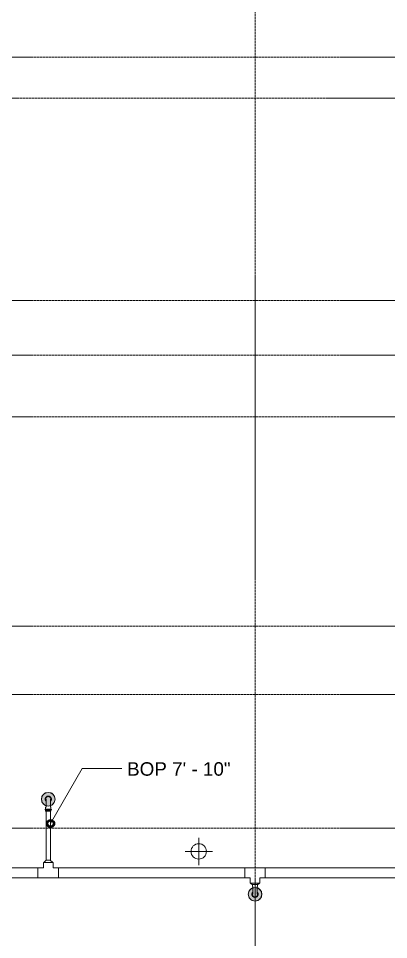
# Model space of a CAD drawing. Header units: inches. Extents: x -3679 to 241, y -496 to 1784.
# Drawn here: x -1753 to -1645.1, y 306.5 to 575.3 of the extents above; entities that cross this region are included whole.
import ezdxf

# ---------------------------------------------------------------- set-up
doc = ezdxf.new("R2010")
doc.units = ezdxf.units.IN
doc.header["$MEASUREMENT"] = 0
doc.linetypes.add('Grid Line', pattern=[0.875, 0.5, -0.125, 0.125, -0.125])
for name, color, linetype, lineweight in [('A-ANNO-NOTE', 250, 'Continuous', 9), ('G-ANNO-DIMS', 251, 'Continuous', 9), ('P-PIPE', 1, 'Continuous', 9), ('P-PIPE-CNTR', 1, 'Continuous', 9), ('S-GRID', 8, 'Continuous', 9)]:
    doc.layers.add(name, color=color, linetype=linetype, lineweight=lineweight)
doc.styles.add('Arial', font='arial.ttf', dxfattribs={"height": 3.934132})

# ---------------------------------------------------------------- blocks, each defined once
blk = doc.blocks.new('Victaulic-VicPress316-Elbow 90-45deg Style P568_P571 - Standard-V7-SECOND LEVEL')
at = {"layer": 'P-PIPE'}
for p, q in [((-932.77, 322.6), (-932.77, 322.18)), ((-931.23, 322.92), (-931.22, 322.92)), ((-931.23, 322.18), (-931.23, 322.6)), ((-932.66, 322.03), (-932.66, 321.14)), ((-931.34, 321.14), (-931.34, 322.03))]:
    blk.add_line(p, q, dxfattribs=at)
at = {"layer": 'P-PIPE', "flags": 128}
for points in [[(-932.77, 322.63), (-932.77, 322.63), (-932.78, 322.63), (-932.78, 322.63), (-932.79, 322.64), (-932.8, 322.64), (-932.8, 322.64), (-932.81, 322.64), (-932.81, 322.64), (-932.82, 322.64), (-932.82, 322.64), (-932.83, 322.65), (-932.83, 322.65), (-932.84, 322.65), (-932.84, 322.66), (-932.85, 322.66), (-932.85, 322.66), (-932.86, 322.67), (-932.86, 322.67), (-932.87, 322.67), (-932.87, 322.68), (-932.87, 322.68), (-932.88, 322.69), (-932.88, 322.69), (-932.89, 322.7), (-932.89, 322.7), (-932.89, 322.71), (-932.89, 322.71), (-932.9, 322.72), (-932.9, 322.72), (-932.9, 322.73)], [(-932.78, 322.92), (-932.78, 322.92), (-932.77, 322.92)], [(-932.76, 322.92), (-932.76, 322.92), (-932.77, 322.92), (-932.77, 322.92), (-932.77, 322.92)], [(-932.77, 322.92), (-932.77, 322.92), (-932.76, 322.92), (-932.76, 322.92)], [(-932.75, 322.63), (-932.76, 322.63), (-932.76, 322.63), (-932.76, 322.63), (-932.77, 322.63), (-932.77, 322.63), (-932.77, 322.63)], [(-932.77, 322.63), (-932.77, 322.63), (-932.76, 322.63), (-932.76, 322.63), (-932.76, 322.63), (-932.75, 322.63), (-932.74, 322.63), (-932.74, 322.63), (-932.73, 322.63), (-932.72, 322.63), (-932.71, 322.63), (-932.69, 322.63), (-932.68, 322.63), (-932.67, 322.63), (-932.65, 322.63), (-932.63, 322.63), (-932.61, 322.63), (-932.6, 322.63), (-932.58, 322.63), (-932.56, 322.63), (-932.53, 322.63), (-932.51, 322.63), (-932.49, 322.63), (-932.46, 322.63), (-932.44, 322.63), (-932.41, 322.63), (-932.39, 322.63), (-932.36, 322.63), (-932.33, 322.63), (-932.31, 322.63), (-932.28, 322.63), (-932.25, 322.63), (-932.22, 322.63), (-932.19, 322.63), (-932.16, 322.63), (-932.13, 322.63), (-932.1, 322.63), (-932.07, 322.63), (-932.04, 322.63), (-932.02, 322.63)], [(-931.97, 322.63), (-931.94, 322.63), (-931.91, 322.63), (-931.88, 322.63), (-931.85, 322.63), (-931.82, 322.63), (-931.79, 322.63), (-931.76, 322.63), (-931.73, 322.63), (-931.7, 322.63), (-931.67, 322.63), (-931.65, 322.63), (-931.62, 322.63), (-931.59, 322.63), (-931.57, 322.63), (-931.54, 322.63), (-931.52, 322.63), (-931.49, 322.63), (-931.47, 322.63), (-931.45, 322.63), (-931.43, 322.63), (-931.41, 322.63), (-931.39, 322.63), (-931.37, 322.63), (-931.36, 322.63), (-931.34, 322.63), (-931.32, 322.63), (-931.31, 322.63), (-931.3, 322.63), (-931.29, 322.63), (-931.28, 322.63), (-931.27, 322.63), (-931.26, 322.63), (-931.25, 322.63), (-931.24, 322.63), (-931.24, 322.63), (-931.24, 322.63), (-931.23, 322.63), (-931.23, 322.63), (-931.23, 322.63)], [(-931.23, 322.63), (-931.23, 322.63), (-931.24, 322.63), (-931.24, 322.63), (-931.24, 322.63), (-931.25, 322.63)], [(-931.24, 322.92), (-931.24, 322.92), (-931.23, 322.92), (-931.23, 322.92), (-931.23, 322.92)], [(-931.23, 322.92), (-931.23, 322.92), (-931.24, 322.92), (-931.24, 322.92), (-931.24, 322.92)], [(-931.1, 322.72), (-931.1, 322.72), (-931.1, 322.71), (-931.11, 322.71), (-931.11, 322.7), (-931.11, 322.7), (-931.12, 322.69), (-931.12, 322.69), (-931.12, 322.68), (-931.13, 322.68), (-931.13, 322.68), (-931.14, 322.67), (-931.14, 322.67), (-931.14, 322.66), (-931.15, 322.66), (-931.15, 322.66), (-931.16, 322.65), (-931.16, 322.65), (-931.17, 322.65), (-931.17, 322.65), (-931.18, 322.64), (-931.18, 322.64), (-931.19, 322.64), (-931.2, 322.64), (-931.2, 322.64), (-931.21, 322.64), (-931.21, 322.63), (-931.22, 322.63), (-931.22, 322.63), (-931.23, 322.63), (-931.23, 322.63)], [(-932.66, 320.37), (-932.68, 320.35), (-932.7, 320.32), (-932.73, 320.3), (-932.75, 320.27), (-932.77, 320.24), (-932.79, 320.2), (-932.8, 320.17), (-932.82, 320.14), (-932.84, 320.11), (-932.85, 320.07), (-932.86, 320.04), (-932.87, 320), (-932.88, 319.97), (-932.89, 319.93), (-932.9, 319.9), (-932.9, 319.86), (-932.91, 319.83), (-932.91, 319.79), (-932.91, 319.75), (-932.91, 319.72), (-932.91, 319.68), (-932.91, 319.64), (-932.9, 319.61), (-932.9, 319.57), (-932.89, 319.54), (-932.88, 319.5), (-932.87, 319.47), (-932.86, 319.43), (-932.84, 319.4), (-932.83, 319.36), (-932.81, 319.33), (-932.8, 319.3), (-932.78, 319.27), (-932.76, 319.24), (-932.74, 319.21), (-932.72, 319.18), (-932.69, 319.15), (-932.67, 319.12), (-932.64, 319.1), (-932.62, 319.07), (-932.59, 319.05), (-932.56, 319.02), (-932.53, 319), (-932.5, 318.98), (-932.47, 318.96), (-932.44, 318.94), (-932.41, 318.93), (-932.37, 318.91), (-932.34, 318.9), (-932.31, 318.88), (-932.27, 318.87), (-932.24, 318.86), (-932.2, 318.85), (-932.16, 318.85), (-932.13, 318.84), (-932.09, 318.84), (-932.06, 318.83), (-932.02, 318.83), (-932, 318.83)], [(-932.66, 321.96), (-932.67, 321.97), (-932.67, 321.98), (-932.68, 321.98), (-932.69, 321.99), (-932.7, 322), (-932.7, 322.01), (-932.71, 322.02), (-932.72, 322.03), (-932.72, 322.04), (-932.73, 322.04), (-932.73, 322.05), (-932.74, 322.06), (-932.74, 322.07), (-932.75, 322.08), (-932.75, 322.09), (-932.76, 322.1), (-932.76, 322.12), (-932.76, 322.13), (-932.76, 322.14), (-932.76, 322.15), (-932.77, 322.16), (-932.77, 322.17), (-932.77, 322.18), (-932.77, 322.18)], [(-932.66, 320.13), (-932.68, 320.1), (-932.69, 320.08), (-932.7, 320.05), (-932.71, 320.02), (-932.72, 319.99), (-932.73, 319.96), (-932.74, 319.93), (-932.75, 319.9), (-932.76, 319.87), (-932.76, 319.84), (-932.76, 319.81), (-932.77, 319.78), (-932.77, 319.75), (-932.77, 319.72), (-932.76, 319.69), (-932.76, 319.66), (-932.76, 319.63), (-932.75, 319.6), (-932.75, 319.57), (-932.74, 319.54), (-932.73, 319.51), (-932.72, 319.48), (-932.71, 319.45), (-932.7, 319.42), (-932.68, 319.4), (-932.67, 319.37), (-932.65, 319.34), (-932.64, 319.32), (-932.62, 319.29), (-932.6, 319.27), (-932.58, 319.24), (-932.56, 319.22), (-932.54, 319.2), (-932.52, 319.18), (-932.49, 319.16), (-932.47, 319.14), (-932.45, 319.12), (-932.42, 319.1), (-932.4, 319.09), (-932.37, 319.07), (-932.34, 319.06), (-932.31, 319.04), (-932.29, 319.03), (-932.26, 319.02), (-932.23, 319.01), (-932.2, 319), (-932.17, 319), (-932.14, 318.99), (-932.11, 318.98), (-932.08, 318.98), (-932.05, 318.98), (-932.02, 318.98), (-932, 318.98)], [(-932.66, 321.14), (-932.66, 321.08), (-932.66, 321.02), (-932.66, 320.97), (-932.66, 320.91), (-932.66, 320.86), (-932.66, 320.8), (-932.66, 320.75), (-932.66, 320.7), (-932.66, 320.65), (-932.66, 320.59), (-932.66, 320.54), (-932.66, 320.49), (-932.66, 320.44), (-932.66, 320.4), (-932.66, 320.35), (-932.66, 320.3), (-932.66, 320.26), (-932.66, 320.22), (-932.66, 320.18), (-932.66, 320.14), (-932.66, 320.1), (-932.66, 320.06), (-932.66, 320.03), (-932.66, 319.99), (-932.66, 319.96), (-932.66, 319.93), (-932.66, 319.91), (-932.66, 319.88), (-932.66, 319.86), (-932.66, 319.84), (-932.66, 319.82), (-932.66, 319.8), (-932.66, 319.79), (-932.66, 319.77), (-932.66, 319.76), (-932.66, 319.75), (-932.66, 319.75), (-932.66, 319.74), (-932.66, 319.74), (-932.66, 319.74)], [(-932, 318.83), (-931.96, 318.83), (-931.93, 318.83), (-931.89, 318.84), (-931.85, 318.84), (-931.82, 318.85), (-931.78, 318.86), (-931.75, 318.87), (-931.71, 318.88), (-931.68, 318.89), (-931.64, 318.9), (-931.61, 318.92), (-931.58, 318.93), (-931.55, 318.95), (-931.52, 318.97), (-931.49, 318.99), (-931.46, 319.01), (-931.43, 319.03), (-931.4, 319.06), (-931.37, 319.08), (-931.35, 319.11), (-931.32, 319.13), (-931.3, 319.16), (-931.27, 319.19), (-931.25, 319.22), (-931.23, 319.25), (-931.21, 319.28), (-931.2, 319.31), (-931.18, 319.35), (-931.16, 319.38), (-931.15, 319.41), (-931.14, 319.45), (-931.13, 319.48), (-931.12, 319.52), (-931.11, 319.55), (-931.1, 319.59), (-931.1, 319.62), (-931.09, 319.66), (-931.09, 319.7), (-931.09, 319.73), (-931.09, 319.77), (-931.09, 319.81), (-931.09, 319.84), (-931.1, 319.88), (-931.1, 319.91), (-931.11, 319.95), (-931.12, 319.99), (-931.13, 320.02), (-931.14, 320.05), (-931.16, 320.09), (-931.17, 320.12), (-931.19, 320.16), (-931.2, 320.19), (-931.22, 320.22), (-931.24, 320.25), (-931.26, 320.28), (-931.28, 320.31), (-931.31, 320.34), (-931.33, 320.36)], [(-932, 318.98), (-931.97, 318.98), (-931.94, 318.98), (-931.91, 318.98), (-931.88, 318.99), (-931.85, 318.99), (-931.82, 319), (-931.79, 319.01), (-931.76, 319.02), (-931.73, 319.03), (-931.7, 319.04), (-931.67, 319.05), (-931.65, 319.06), (-931.62, 319.08), (-931.59, 319.09), (-931.57, 319.11), (-931.54, 319.13), (-931.52, 319.15), (-931.49, 319.17), (-931.47, 319.19), (-931.45, 319.21), (-931.43, 319.23), (-931.41, 319.25), (-931.39, 319.28), (-931.37, 319.3), (-931.36, 319.33), (-931.34, 319.35), (-931.32, 319.38), (-931.31, 319.41), (-931.3, 319.44), (-931.29, 319.47), (-931.28, 319.49), (-931.27, 319.52), (-931.26, 319.55), (-931.25, 319.58), (-931.24, 319.61), (-931.24, 319.64), (-931.24, 319.67), (-931.23, 319.7), (-931.23, 319.73), (-931.23, 319.77), (-931.24, 319.8), (-931.24, 319.83), (-931.24, 319.86), (-931.25, 319.89), (-931.25, 319.92), (-931.26, 319.95), (-931.27, 319.98), (-931.28, 320.01), (-931.29, 320.03), (-931.3, 320.06), (-931.32, 320.09), (-931.33, 320.12), (-931.34, 320.14)], [(-931.23, 322.18), (-931.23, 322.17), (-931.23, 322.16), (-931.24, 322.15), (-931.24, 322.14), (-931.24, 322.13), (-931.24, 322.12), (-931.24, 322.11), (-931.25, 322.1), (-931.25, 322.09), (-931.26, 322.08), (-931.26, 322.07), (-931.26, 322.06), (-931.27, 322.05), (-931.28, 322.04), (-931.28, 322.03), (-931.29, 322.02), (-931.29, 322.01), (-931.3, 322), (-931.31, 321.99), (-931.32, 321.99), (-931.32, 321.98), (-931.33, 321.97), (-931.34, 321.97), (-931.34, 321.96)], [(-931.34, 319.74), (-931.34, 319.74), (-931.34, 319.75), (-931.34, 319.75), (-931.34, 319.76), (-931.34, 319.77), (-931.34, 319.78), (-931.34, 319.8), (-931.34, 319.81), (-931.34, 319.83), (-931.34, 319.85), (-931.34, 319.88), (-931.34, 319.9), (-931.34, 319.93), (-931.34, 319.96), (-931.34, 319.99), (-931.34, 320.02), (-931.34, 320.05), (-931.34, 320.09), (-931.34, 320.13), (-931.34, 320.17), (-931.34, 320.21), (-931.34, 320.25), (-931.34, 320.29), (-931.34, 320.34), (-931.34, 320.38), (-931.34, 320.43), (-931.34, 320.48), (-931.34, 320.53), (-931.34, 320.58), (-931.34, 320.63), (-931.34, 320.68), (-931.34, 320.74), (-931.34, 320.79), (-931.34, 320.84), (-931.34, 320.9), (-931.34, 320.95), (-931.34, 321.01), (-931.34, 321.07), (-931.34, 321.12), (-931.34, 321.14)]]:
    blk.add_lwpolyline(points, dxfattribs=at)
blk = doc.blocks.new('Victaulic-VicPress316-Elbow 90-45deg Style P568_P571 - Standard-V2-SECOND LEVEL')
at = {"layer": 'P-PIPE'}
for p, q in [((-3203.7, 731.1), (-3203.7, 730.2)), ((-3202.39, 730.21), (-3202.39, 731.1)), ((-3203.81, 730.05), (-3203.81, 729.6)), ((-3203.05, 729.6), (-3203.81, 729.6)), ((-3203.81, 729.31), (-3203.81, 728.97)), ((-3203.05, 729.31), (-3203.81, 729.31)), ((-3203.81, 728.97), (-3203.05, 728.97)), ((-3202.28, 729.6), (-3203.05, 729.6)), ((-3202.28, 729.31), (-3203.05, 729.31)), ((-3203.05, 728.97), (-3202.28, 728.97)), ((-3202.28, 729.6), (-3202.28, 730.05)), ((-3202.28, 728.97), (-3202.28, 729.31))]:
    blk.add_line(p, q, dxfattribs=at)
at = {"layer": 'P-PIPE', "flags": 128}
for points in [[(-3203.05, 733.4), (-3203.08, 733.4), (-3203.12, 733.4), (-3203.16, 733.4), (-3203.19, 733.39), (-3203.23, 733.38), (-3203.26, 733.38), (-3203.3, 733.37), (-3203.33, 733.36), (-3203.37, 733.34), (-3203.4, 733.33), (-3203.43, 733.32), (-3203.47, 733.3), (-3203.5, 733.28), (-3203.53, 733.26), (-3203.56, 733.24), (-3203.59, 733.22), (-3203.62, 733.2), (-3203.65, 733.18), (-3203.67, 733.15), (-3203.7, 733.13), (-3203.73, 733.1), (-3203.75, 733.07), (-3203.77, 733.04), (-3203.79, 733.01), (-3203.81, 732.98), (-3203.83, 732.95), (-3203.85, 732.92), (-3203.87, 732.89), (-3203.88, 732.85), (-3203.9, 732.82), (-3203.91, 732.79), (-3203.92, 732.75), (-3203.93, 732.72), (-3203.94, 732.68), (-3203.94, 732.65), (-3203.95, 732.61), (-3203.95, 732.57), (-3203.96, 732.54), (-3203.96, 732.5), (-3203.96, 732.46), (-3203.96, 732.43), (-3203.95, 732.39), (-3203.95, 732.35), (-3203.94, 732.32), (-3203.93, 732.28), (-3203.93, 732.25), (-3203.91, 732.21), (-3203.9, 732.18), (-3203.89, 732.14), (-3203.88, 732.11), (-3203.86, 732.08), (-3203.84, 732.05), (-3203.82, 732.01), (-3203.8, 731.98), (-3203.78, 731.95), (-3203.76, 731.92), (-3203.74, 731.9), (-3203.71, 731.87)], [(-3203.05, 733.26), (-3203.08, 733.26), (-3203.11, 733.25), (-3203.14, 733.25), (-3203.17, 733.25), (-3203.2, 733.24), (-3203.23, 733.23), (-3203.26, 733.23), (-3203.29, 733.22), (-3203.32, 733.21), (-3203.34, 733.2), (-3203.37, 733.18), (-3203.4, 733.17), (-3203.43, 733.16), (-3203.45, 733.14), (-3203.48, 733.12), (-3203.5, 733.1), (-3203.53, 733.09), (-3203.55, 733.07), (-3203.57, 733.05), (-3203.6, 733.02), (-3203.62, 733), (-3203.64, 732.98), (-3203.66, 732.95), (-3203.67, 732.93), (-3203.69, 732.9), (-3203.71, 732.88), (-3203.72, 732.85), (-3203.74, 732.82), (-3203.75, 732.8), (-3203.76, 732.77), (-3203.77, 732.74), (-3203.78, 732.71), (-3203.79, 732.68), (-3203.8, 732.65), (-3203.8, 732.62), (-3203.81, 732.59), (-3203.81, 732.56), (-3203.81, 732.53), (-3203.81, 732.5), (-3203.81, 732.47), (-3203.81, 732.44), (-3203.81, 732.41), (-3203.8, 732.38), (-3203.8, 732.35), (-3203.79, 732.32), (-3203.78, 732.29), (-3203.78, 732.26), (-3203.77, 732.23), (-3203.76, 732.2), (-3203.74, 732.17), (-3203.73, 732.14), (-3203.72, 732.12), (-3203.7, 732.1)], [(-3203.7, 732.49), (-3203.7, 732.49), (-3203.7, 732.49), (-3203.7, 732.48), (-3203.7, 732.47), (-3203.7, 732.46), (-3203.7, 732.45), (-3203.7, 732.44), (-3203.7, 732.42), (-3203.7, 732.4), (-3203.7, 732.38), (-3203.7, 732.36), (-3203.7, 732.33), (-3203.7, 732.31), (-3203.7, 732.28), (-3203.7, 732.25), (-3203.7, 732.21), (-3203.7, 732.18), (-3203.7, 732.14), (-3203.7, 732.11), (-3203.7, 732.07), (-3203.7, 732.03), (-3203.7, 731.98), (-3203.7, 731.94), (-3203.7, 731.9), (-3203.7, 731.85), (-3203.7, 731.8), (-3203.7, 731.75), (-3203.7, 731.7), (-3203.7, 731.65), (-3203.7, 731.6), (-3203.7, 731.55), (-3203.7, 731.5), (-3203.7, 731.44), (-3203.7, 731.39), (-3203.7, 731.33), (-3203.7, 731.28), (-3203.7, 731.22), (-3203.7, 731.17), (-3203.7, 731.11), (-3203.7, 731.1)], [(-3202.39, 731.86), (-3202.37, 731.88), (-3202.34, 731.91), (-3202.32, 731.94), (-3202.3, 731.97), (-3202.28, 732), (-3202.26, 732.03), (-3202.24, 732.06), (-3202.23, 732.09), (-3202.21, 732.13), (-3202.2, 732.16), (-3202.18, 732.19), (-3202.17, 732.23), (-3202.16, 732.26), (-3202.15, 732.3), (-3202.15, 732.33), (-3202.14, 732.37), (-3202.14, 732.41), (-3202.14, 732.44), (-3202.13, 732.48), (-3202.13, 732.52), (-3202.14, 732.55), (-3202.14, 732.59), (-3202.14, 732.63), (-3202.15, 732.66), (-3202.16, 732.7), (-3202.17, 732.73), (-3202.18, 732.77), (-3202.19, 732.8), (-3202.2, 732.84), (-3202.22, 732.87), (-3202.23, 732.9), (-3202.25, 732.93), (-3202.27, 732.97), (-3202.29, 733), (-3202.31, 733.03), (-3202.33, 733.06), (-3202.35, 733.08), (-3202.38, 733.11), (-3202.4, 733.14), (-3202.43, 733.16), (-3202.46, 733.19), (-3202.49, 733.21), (-3202.51, 733.23), (-3202.55, 733.25), (-3202.58, 733.27), (-3202.61, 733.29), (-3202.64, 733.31), (-3202.67, 733.32), (-3202.71, 733.34), (-3202.74, 733.35), (-3202.78, 733.36), (-3202.81, 733.37), (-3202.85, 733.38), (-3202.88, 733.39), (-3202.92, 733.39), (-3202.95, 733.4), (-3202.99, 733.4), (-3203.03, 733.4), (-3203.05, 733.4)], [(-3202.39, 732.1), (-3202.37, 732.13), (-3202.36, 732.16), (-3202.34, 732.18), (-3202.33, 732.21), (-3202.32, 732.24), (-3202.31, 732.27), (-3202.3, 732.3), (-3202.3, 732.33), (-3202.29, 732.36), (-3202.29, 732.39), (-3202.28, 732.42), (-3202.28, 732.45), (-3202.28, 732.48), (-3202.28, 732.51), (-3202.28, 732.54), (-3202.28, 732.57), (-3202.29, 732.6), (-3202.29, 732.63), (-3202.3, 732.66), (-3202.31, 732.69), (-3202.32, 732.72), (-3202.33, 732.75), (-3202.34, 732.78), (-3202.35, 732.81), (-3202.36, 732.84), (-3202.38, 732.86), (-3202.39, 732.89), (-3202.41, 732.92), (-3202.43, 732.94), (-3202.44, 732.97), (-3202.46, 732.99), (-3202.48, 733.01), (-3202.51, 733.03), (-3202.53, 733.06), (-3202.55, 733.08), (-3202.58, 733.09), (-3202.6, 733.11), (-3202.62, 733.13), (-3202.65, 733.15), (-3202.68, 733.16), (-3202.7, 733.18), (-3202.73, 733.19), (-3202.76, 733.2), (-3202.79, 733.21), (-3202.82, 733.22), (-3202.85, 733.23), (-3202.88, 733.24), (-3202.91, 733.24), (-3202.94, 733.25), (-3202.97, 733.25), (-3203, 733.26), (-3203.03, 733.26), (-3203.05, 733.26)], [(-3202.39, 731.1), (-3202.39, 731.15), (-3202.39, 731.21), (-3202.39, 731.26), (-3202.39, 731.32), (-3202.39, 731.37), (-3202.39, 731.43), (-3202.39, 731.48), (-3202.39, 731.54), (-3202.39, 731.59), (-3202.39, 731.64), (-3202.39, 731.69), (-3202.39, 731.74), (-3202.39, 731.79), (-3202.39, 731.84), (-3202.39, 731.88), (-3202.39, 731.93), (-3202.39, 731.97), (-3202.39, 732.02), (-3202.39, 732.06), (-3202.39, 732.1), (-3202.39, 732.13), (-3202.39, 732.17), (-3202.39, 732.21), (-3202.39, 732.24), (-3202.39, 732.27), (-3202.39, 732.3), (-3202.39, 732.33), (-3202.39, 732.35), (-3202.39, 732.37), (-3202.39, 732.4), (-3202.39, 732.41), (-3202.39, 732.43), (-3202.39, 732.45), (-3202.39, 732.46), (-3202.39, 732.47), (-3202.39, 732.48), (-3202.39, 732.48), (-3202.39, 732.49), (-3202.39, 732.49), (-3202.39, 732.49)], [(-3203.81, 729.31), (-3203.82, 729.31), (-3203.82, 729.31), (-3203.83, 729.31), (-3203.84, 729.31), (-3203.84, 729.31), (-3203.85, 729.31), (-3203.85, 729.31), (-3203.86, 729.32), (-3203.86, 729.32), (-3203.87, 729.32), (-3203.87, 729.32), (-3203.88, 729.32), (-3203.88, 729.33), (-3203.89, 729.33), (-3203.89, 729.33), (-3203.9, 729.34), (-3203.9, 729.34), (-3203.91, 729.34), (-3203.91, 729.35), (-3203.92, 729.35), (-3203.92, 729.36), (-3203.92, 729.36), (-3203.93, 729.37), (-3203.93, 729.37), (-3203.93, 729.38), (-3203.94, 729.38), (-3203.94, 729.39), (-3203.94, 729.39), (-3203.95, 729.4), (-3203.95, 729.4), (-3203.95, 729.41), (-3203.95, 729.41), (-3203.95, 729.42), (-3203.95, 729.42), (-3203.96, 729.43), (-3203.96, 729.44), (-3203.96, 729.44), (-3203.96, 729.45), (-3203.96, 729.45), (-3203.96, 729.46), (-3203.96, 729.46), (-3203.96, 729.47), (-3203.96, 729.48), (-3203.96, 729.48), (-3203.95, 729.49), (-3203.95, 729.49), (-3203.95, 729.5), (-3203.95, 729.5), (-3203.95, 729.51), (-3203.94, 729.51), (-3203.94, 729.52), (-3203.94, 729.52), (-3203.94, 729.53), (-3203.93, 729.53), (-3203.93, 729.54), (-3203.93, 729.54), (-3203.92, 729.55), (-3203.92, 729.55), (-3203.92, 729.56), (-3203.91, 729.56), (-3203.91, 729.57), (-3203.9, 729.57), (-3203.9, 729.57), (-3203.89, 729.58), (-3203.89, 729.58), (-3203.88, 729.58), (-3203.88, 729.58), (-3203.87, 729.59), (-3203.87, 729.59), (-3203.86, 729.59), (-3203.86, 729.59), (-3203.85, 729.59), (-3203.84, 729.6), (-3203.84, 729.6), (-3203.83, 729.6), (-3203.83, 729.6), (-3203.82, 729.6), (-3203.82, 729.6), (-3203.81, 729.6)], [(-3203.81, 730.05), (-3203.81, 730.06), (-3203.81, 730.07), (-3203.81, 730.08), (-3203.81, 730.09), (-3203.81, 730.11), (-3203.8, 730.12), (-3203.8, 730.13), (-3203.8, 730.14), (-3203.8, 730.15), (-3203.79, 730.16), (-3203.79, 730.17), (-3203.78, 730.18), (-3203.78, 730.19), (-3203.77, 730.2), (-3203.76, 730.2), (-3203.76, 730.21), (-3203.75, 730.22), (-3203.74, 730.23), (-3203.74, 730.24), (-3203.73, 730.25), (-3203.72, 730.25), (-3203.71, 730.26), (-3203.71, 730.27), (-3203.7, 730.27)], [(-3203.05, 729.6), (-3203.08, 729.6), (-3203.11, 729.6), (-3203.14, 729.6), (-3203.17, 729.6), (-3203.2, 729.6), (-3203.23, 729.6), (-3203.26, 729.6), (-3203.29, 729.6), (-3203.32, 729.6), (-3203.34, 729.6), (-3203.37, 729.6), (-3203.4, 729.6), (-3203.43, 729.6), (-3203.45, 729.6), (-3203.48, 729.6), (-3203.5, 729.6), (-3203.53, 729.6), (-3203.55, 729.6), (-3203.57, 729.6), (-3203.6, 729.6), (-3203.62, 729.6), (-3203.64, 729.6), (-3203.66, 729.6), (-3203.67, 729.6), (-3203.69, 729.6), (-3203.71, 729.6), (-3203.72, 729.6), (-3203.74, 729.6), (-3203.75, 729.6), (-3203.76, 729.6), (-3203.77, 729.6), (-3203.78, 729.6), (-3203.79, 729.6), (-3203.8, 729.6), (-3203.8, 729.6), (-3203.81, 729.6), (-3203.81, 729.6), (-3203.81, 729.6), (-3203.81, 729.6), (-3203.81, 729.6)], [(-3203.81, 729.6), (-3203.81, 729.6), (-3203.81, 729.6), (-3203.81, 729.6), (-3203.8, 729.6), (-3203.8, 729.6), (-3203.79, 729.6), (-3203.78, 729.6), (-3203.77, 729.6)], [(-3203.77, 729.31), (-3203.78, 729.31), (-3203.79, 729.31), (-3203.8, 729.31), (-3203.8, 729.31), (-3203.81, 729.31), (-3203.81, 729.31), (-3203.81, 729.31), (-3203.81, 729.31), (-3203.81, 729.31)], [(-3203.81, 729.31), (-3203.81, 729.31), (-3203.81, 729.31), (-3203.81, 729.31), (-3203.8, 729.31), (-3203.8, 729.31), (-3203.79, 729.31), (-3203.78, 729.31), (-3203.77, 729.31), (-3203.76, 729.31), (-3203.75, 729.31), (-3203.74, 729.31), (-3203.73, 729.31), (-3203.71, 729.31), (-3203.7, 729.31), (-3203.68, 729.31), (-3203.66, 729.31), (-3203.64, 729.31), (-3203.62, 729.31), (-3203.6, 729.31), (-3203.58, 729.31), (-3203.56, 729.31), (-3203.53, 729.31), (-3203.51, 729.31), (-3203.49, 729.31), (-3203.46, 729.31), (-3203.43, 729.31), (-3203.41, 729.31), (-3203.38, 729.31), (-3203.35, 729.31), (-3203.32, 729.31), (-3203.29, 729.31), (-3203.27, 729.31), (-3203.24, 729.31), (-3203.21, 729.31), (-3203.18, 729.31), (-3203.15, 729.31), (-3203.12, 729.31), (-3203.08, 729.31), (-3203.05, 729.31), (-3203.05, 729.31)], [(-3202.28, 729.6), (-3202.28, 729.6), (-3202.28, 729.6), (-3202.29, 729.6), (-3202.29, 729.6), (-3202.29, 729.6), (-3202.3, 729.6), (-3202.31, 729.6), (-3202.32, 729.6), (-3202.33, 729.6), (-3202.34, 729.6), (-3202.35, 729.6), (-3202.37, 729.6), (-3202.38, 729.6), (-3202.4, 729.6), (-3202.41, 729.6), (-3202.43, 729.6), (-3202.45, 729.6), (-3202.47, 729.6), (-3202.49, 729.6), (-3202.51, 729.6), (-3202.53, 729.6), (-3202.56, 729.6), (-3202.58, 729.6), (-3202.61, 729.6), (-3202.63, 729.6), (-3202.66, 729.6), (-3202.68, 729.6), (-3202.71, 729.6), (-3202.74, 729.6), (-3202.77, 729.6), (-3202.8, 729.6), (-3202.83, 729.6), (-3202.86, 729.6), (-3202.89, 729.6), (-3202.92, 729.6), (-3202.95, 729.6), (-3202.98, 729.6), (-3203.01, 729.6), (-3203.04, 729.6), (-3203.05, 729.6)], [(-3203.05, 729.31), (-3203.02, 729.31), (-3202.98, 729.31), (-3202.95, 729.31), (-3202.92, 729.31), (-3202.89, 729.31), (-3202.86, 729.31), (-3202.83, 729.31), (-3202.8, 729.31), (-3202.78, 729.31), (-3202.75, 729.31), (-3202.72, 729.31), (-3202.69, 729.31), (-3202.67, 729.31), (-3202.64, 729.31), (-3202.61, 729.31), (-3202.59, 729.31), (-3202.56, 729.31), (-3202.54, 729.31), (-3202.52, 729.31), (-3202.5, 729.31), (-3202.48, 729.31), (-3202.46, 729.31), (-3202.44, 729.31), (-3202.42, 729.31), (-3202.4, 729.31), (-3202.39, 729.31), (-3202.37, 729.31), (-3202.36, 729.31), (-3202.34, 729.31), (-3202.33, 729.31), (-3202.32, 729.31), (-3202.31, 729.31), (-3202.3, 729.31), (-3202.3, 729.31), (-3202.29, 729.31), (-3202.29, 729.31), (-3202.28, 729.31), (-3202.28, 729.31), (-3202.28, 729.31), (-3202.28, 729.31)], [(-3202.39, 730.27), (-3202.38, 730.26), (-3202.37, 730.26), (-3202.36, 730.25), (-3202.36, 730.24), (-3202.35, 730.23), (-3202.34, 730.22), (-3202.33, 730.22), (-3202.33, 730.21), (-3202.32, 730.2), (-3202.32, 730.19), (-3202.31, 730.18), (-3202.31, 730.17), (-3202.3, 730.16), (-3202.3, 730.15), (-3202.29, 730.14), (-3202.29, 730.13), (-3202.29, 730.12), (-3202.29, 730.11), (-3202.28, 730.1), (-3202.28, 730.09), (-3202.28, 730.07), (-3202.28, 730.06), (-3202.28, 730.05), (-3202.28, 730.05)], [(-3202.32, 729.6), (-3202.31, 729.6), (-3202.3, 729.6), (-3202.3, 729.6), (-3202.29, 729.6), (-3202.29, 729.6), (-3202.28, 729.6), (-3202.28, 729.6), (-3202.28, 729.6), (-3202.28, 729.6)], [(-3202.28, 729.31), (-3202.28, 729.31), (-3202.28, 729.31), (-3202.29, 729.31), (-3202.29, 729.31), (-3202.29, 729.31), (-3202.3, 729.31), (-3202.31, 729.31), (-3202.32, 729.31)], [(-3202.28, 729.6), (-3202.27, 729.6), (-3202.27, 729.6), (-3202.26, 729.6), (-3202.26, 729.6), (-3202.25, 729.6), (-3202.24, 729.6), (-3202.24, 729.59), (-3202.23, 729.59), (-3202.23, 729.59), (-3202.22, 729.59), (-3202.22, 729.59), (-3202.21, 729.58), (-3202.21, 729.58), (-3202.2, 729.58), (-3202.2, 729.57), (-3202.19, 729.57), (-3202.19, 729.57), (-3202.18, 729.56), (-3202.18, 729.56), (-3202.18, 729.56), (-3202.17, 729.55), (-3202.17, 729.55), (-3202.16, 729.54), (-3202.16, 729.54), (-3202.16, 729.53), (-3202.15, 729.53), (-3202.15, 729.52), (-3202.15, 729.52), (-3202.15, 729.51), (-3202.14, 729.51), (-3202.14, 729.5), (-3202.14, 729.5), (-3202.14, 729.49), (-3202.14, 729.48), (-3202.14, 729.48), (-3202.14, 729.47), (-3202.13, 729.47), (-3202.13, 729.46), (-3202.13, 729.46), (-3202.13, 729.45), (-3202.13, 729.44), (-3202.13, 729.44), (-3202.14, 729.43), (-3202.14, 729.43), (-3202.14, 729.42), (-3202.14, 729.42), (-3202.14, 729.41), (-3202.14, 729.4), (-3202.14, 729.4), (-3202.15, 729.39), (-3202.15, 729.39), (-3202.15, 729.38), (-3202.16, 729.38), (-3202.16, 729.37), (-3202.16, 729.37), (-3202.17, 729.36), (-3202.17, 729.36), (-3202.17, 729.35), (-3202.18, 729.35), (-3202.18, 729.35), (-3202.19, 729.34), (-3202.19, 729.34), (-3202.19, 729.34), (-3202.2, 729.33), (-3202.2, 729.33), (-3202.21, 729.33), (-3202.21, 729.32), (-3202.22, 729.32), (-3202.23, 729.32), (-3202.23, 729.32), (-3202.24, 729.32), (-3202.24, 729.31), (-3202.25, 729.31), (-3202.25, 729.31), (-3202.26, 729.31), (-3202.26, 729.31), (-3202.27, 729.31), (-3202.28, 729.31), (-3202.28, 729.31)]]:
    blk.add_lwpolyline(points, dxfattribs=at)

msp = doc.modelspace()

# ---------------------------------------------------------------- hatches: boundary and pattern name
at = {"layer": 'A-ANNO-NOTE'}
for points in [[(-1744.29, 345.48), (-1743.29, 345.74), (-1742.55, 346.48), (-1742.29, 347.48), (-1742.55, 348.48), (-1743.29, 349.21), (-1744.29, 349.48), (-1745.29, 349.21), (-1746.02, 348.48), (-1746.29, 347.48), (-1746.02, 346.48), (-1745.29, 345.74)], [(-1684, 317.74), (-1683, 318.01), (-1682.27, 318.74), (-1682, 319.74), (-1682.27, 320.74), (-1683, 321.47), (-1684.01, 321.74), (-1685, 321.47), (-1685.73, 320.74), (-1686, 319.74), (-1685.73, 318.74), (-1685, 318.01)]]:
    msp.add_hatch(color=256, dxfattribs=at).paths.add_polyline_path(points, flags=0)
h = msp.add_hatch(color=256, dxfattribs=at)
edge = h.paths.add_edge_path(flags=0)
edge.add_arc((-1744.29, 347.48), 2, 0, 360)
h = msp.add_hatch(color=256, dxfattribs=at)
edge = h.paths.add_edge_path(flags=0)
edge.add_arc((-1684, 319.74), 2, 0, 360)

# ---------------------------------------------------------------- linework, layer by layer
for p, q in [((-1744.29, 349.48), (-1745.29, 349.21)), ((-1743.29, 349.21), (-1744.29, 349.48)), ((-1746.02, 348.48), (-1746.29, 347.48)), ((-1746.29, 347.48), (-1746.02, 346.48)), ((-1745.29, 349.21), (-1746.02, 348.48)), ((-1742.55, 348.48), (-1743.29, 349.21)), ((-1742.29, 347.48), (-1742.55, 348.48)), ((-1742.55, 346.48), (-1742.29, 347.48)), ((-1746.02, 346.48), (-1745.29, 345.74)), ((-1745.29, 345.74), (-1744.29, 345.48)), ((-1744.29, 345.48), (-1743.29, 345.74)), ((-1743.29, 345.74), (-1742.55, 346.48)), ((-1685.73, 320.74), (-1686, 319.74)), ((-1685, 321.47), (-1685.73, 320.74)), ((-1684.01, 321.74), (-1685, 321.47)), ((-1683, 321.47), (-1684.01, 321.74)), ((-1682.27, 320.74), (-1683, 321.47)), ((-1682, 319.74), (-1682.27, 320.74)), ((-1686, 319.74), (-1685.73, 318.74)), ((-1685.73, 318.74), (-1685, 318.01)), ((-1685, 318.01), (-1684, 317.74)), ((-1684, 317.74), (-1683, 318.01)), ((-1683, 318.01), (-1682.27, 318.74)), ((-1682.27, 318.74), (-1682, 319.74))]:
    msp.add_line(p, q, dxfattribs=at)
for centre in [(-1744.29, 347.48), (-1684, 319.74)]:
    msp.add_circle(centre, 2, dxfattribs=at)
at = {"layer": 'G-ANNO-DIMS'}
for p, q in [((-1743.63, 340.37), (-1734.37, 356.4)), ((-1734.37, 356.4), (-1722.81, 356.4))]:
    msp.add_line(p, q, dxfattribs=at)
at = {"layer": 'G-ANNO-DIMS', "lineweight": 50}
msp.add_circle((-1743.63, 340.37), 1, dxfattribs=at)
at = {"layer": 'P-PIPE'}
for p, q in [((-1744.94, 343.96), (-1744.94, 329.65)), ((-1743.63, 329.65), (-1743.63, 343.96)), ((-1745.72, 328.99), (-1745.72, 327.44)), ((-1745.72, 328.99), (-1742.85, 328.99)), ((-1744.85, 329.65), (-1745.6, 328.99)), ((-1743.63, 329.65), (-1744.94, 329.65)), ((-1742.97, 328.99), (-1743.72, 329.65)), ((-1742.85, 327.44), (-1742.85, 328.99)), ((-1747.28, 327.44), (-1815.43, 327.44)), ((-1745.72, 327.44), (-1747.28, 327.44)), ((-1747.28, 327.44), (-1747.28, 326.72)), ((-1747.28, 327.25), (-1747.28, 327.39)), ((-1747.28, 327.02), (-1747.28, 327.24)), ((-1747.28, 326.72), (-1747.28, 327.02)), ((-1747.28, 326.37), (-1747.28, 326.72)), ((-1747.28, 326.72), (-1747.28, 324.56)), ((-1747.28, 325.63), (-1747.28, 326.37)), ((-1747.28, 325.28), (-1747.28, 325.63)), ((-1747.28, 324.98), (-1747.28, 325.28)), ((-1741.29, 327.44), (-1742.85, 327.44)), ((-1686.99, 327.44), (-1741.29, 327.44)), ((-1741.29, 326.72), (-1741.29, 327.44)), ((-1741.29, 327.39), (-1741.29, 327.25)), ((-1741.29, 327.24), (-1741.29, 327.02)), ((-1741.29, 327.02), (-1741.29, 326.72)), ((-1741.29, 324.56), (-1741.29, 326.72)), ((-1741.29, 326.72), (-1741.29, 326.37)), ((-1741.29, 326.37), (-1741.29, 325.63)), ((-1741.29, 325.63), (-1741.29, 325.28)), ((-1741.29, 325.28), (-1741.29, 324.98)), ((-1681.01, 327.44), (-1686.99, 327.44)), ((-1686.99, 327.44), (-1686.99, 325.28)), ((-1686.99, 327.25), (-1686.99, 327.39)), ((-1686.99, 327.02), (-1686.99, 327.24)), ((-1686.99, 326.72), (-1686.99, 327.02)), ((-1686.99, 326.37), (-1686.99, 326.72)), ((-1686.99, 325.63), (-1686.99, 326.37)), ((-1686.99, 325.28), (-1686.99, 325.63)), ((-1686.99, 324.98), (-1686.99, 325.28)), ((-1686.99, 325.28), (-1686.99, 324.56)), ((-1542.99, 327.44), (-1681.01, 327.44)), ((-1681.01, 325.28), (-1681.01, 327.44)), ((-1681.01, 327.39), (-1681.01, 327.25)), ((-1681.01, 327.24), (-1681.01, 327.02)), ((-1681.01, 327.02), (-1681.01, 326.72)), ((-1681.01, 326.72), (-1681.01, 326.37)), ((-1681.01, 326.37), (-1681.01, 325.63)), ((-1681.01, 325.63), (-1681.01, 325.28)), ((-1681.01, 324.56), (-1681.01, 325.28)), ((-1681.01, 325.28), (-1681.01, 324.98)), ((-1815.43, 324.56), (-1747.28, 324.56)), ((-1747.28, 324.76), (-1747.28, 324.98)), ((-1747.28, 324.61), (-1747.28, 324.75)), ((-1747.28, 324.56), (-1741.29, 324.56)), ((-1741.29, 324.98), (-1741.29, 324.76)), ((-1741.29, 324.75), (-1741.29, 324.61)), ((-1741.29, 324.56), (-1686.99, 324.56)), ((-1686.99, 324.76), (-1686.99, 324.98)), ((-1686.99, 324.61), (-1686.99, 324.75)), ((-1686.99, 324.56), (-1685.44, 324.56)), ((-1685.44, 324.56), (-1685.44, 323.01)), ((-1682.56, 323.01), (-1685.44, 323.01)), ((-1685.31, 323.01), (-1684.65, 322.43)), ((-1683.35, 322.43), (-1682.69, 323.01)), ((-1682.56, 324.56), (-1681.01, 324.56)), ((-1682.56, 323.01), (-1682.56, 324.56)), ((-1681.01, 324.98), (-1681.01, 324.76)), ((-1681.01, 324.75), (-1681.01, 324.61)), ((-1681.01, 324.56), (-1542.99, 324.56))]:
    msp.add_line(p, q, dxfattribs=at)
for start, end in [(0, 180), (180, 0)]:
    msp.add_arc((-1700.41, 332.24), 2.25, start, end, dxfattribs=at)
at = {"layer": 'P-PIPE-CNTR'}
for p, q in [((-1745.29, 347.48), (-1745.02, 347.48)), ((-1744.29, 348.21), (-1744.29, 348.48)), ((-1743.55, 347.48), (-1743.29, 347.48)), ((-1700.41, 328.24), (-1700.41, 336.24)), ((-1704.41, 332.24), (-1696.41, 332.24)), ((-1685, 319.74), (-1684.74, 319.74)), ((-1684, 318.74), (-1684, 319.01)), ((-1683.26, 319.74), (-1683, 319.74))]:
    msp.add_line(p, q, dxfattribs=at)
at = {"layer": 'S-GRID', "linetype": 'Grid Line'}
for p, q in [((-1684, 1771.74), (-1684, -484.26)), ((-3666.39, 564), (228, 564)), ((228, 552), (-3666.39, 552)), ((-3666.39, 493), (228, 493)), ((-3666.39, 477), (228, 477)), ((-3666.39, 459), (228, 459)), ((-3666.39, 398), (228, 398)), ((-3666.39, 378), (228, 378)), ((-3666.39, 339), (226, 339))]:
    msp.add_line(p, q, dxfattribs=at)

# ---------------------------------------------------------------- block references
at = {"layer": 'P-PIPE'}
for name, p in [('Victaulic-VicPress316-Elbow 90-45deg Style P568_P571 - Standard-V2-SECOND LEVEL', (1458.76, -385.01)), ('Victaulic-VicPress316-Elbow 90-45deg Style P568_P571 - Standard-V7-SECOND LEVEL', (-752, 0))]:
    msp.add_blockref(name, p, dxfattribs=at)

# ---------------------------------------------------------------- texts
at = {"layer": 'G-ANNO-DIMS', "insert": (-1721.31, 358.27), "char_height": 3.9341, "width": 35.952, "attachment_point": 1, "line_spacing_factor": 0.938532, "style": 'Arial'}
msp.add_mtext('BOP 7\' - 10"', dxfattribs=at)

doc.saveas('drawing.dxf')
